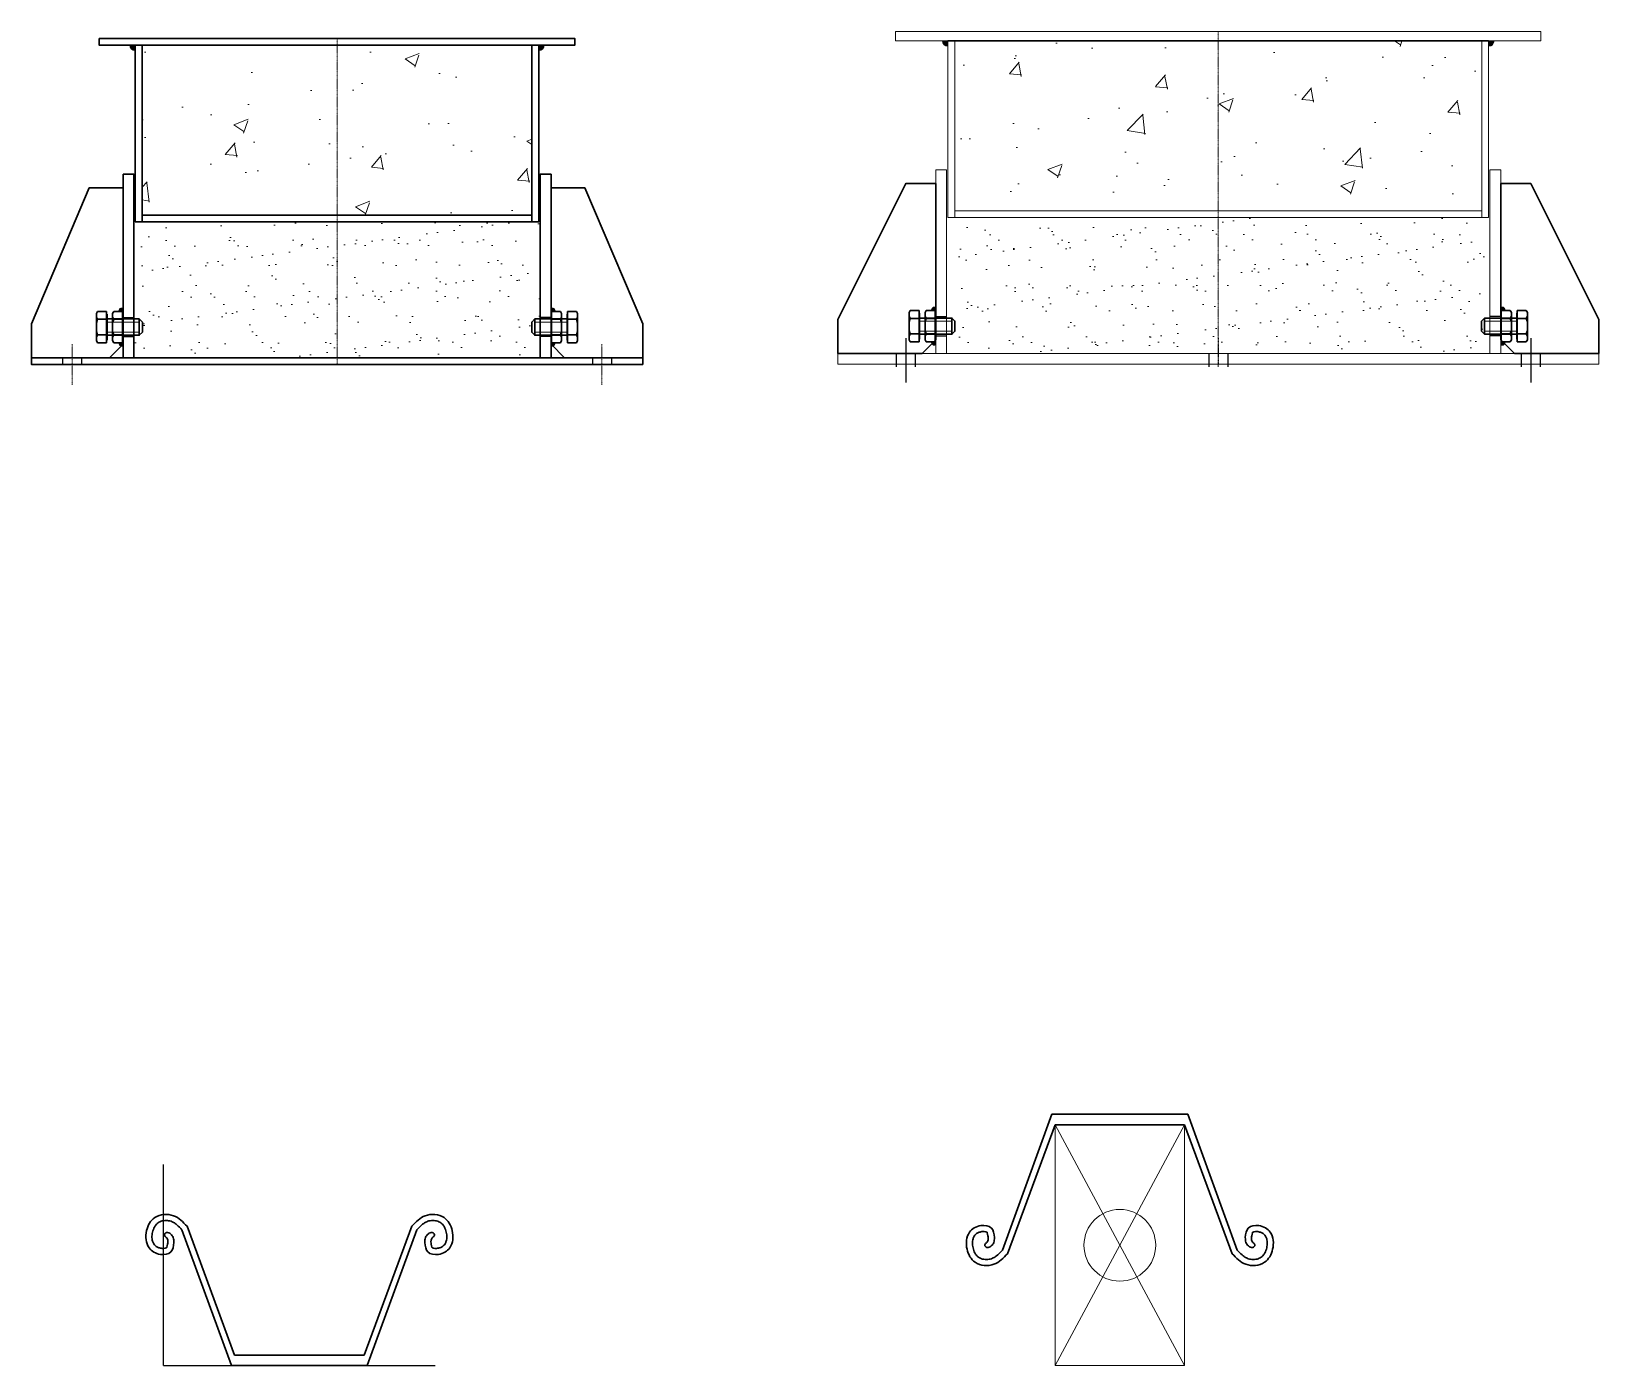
# Model space of a CAD drawing. Header units: millimetres. Extents: x 0 to 76984, y 0 to 13707.
# Drawn here: x 35180 to 37487, y 7659 to 9623 of the extents above; entities that cross this region are included whole.
import ezdxf

# ---------------------------------------------------------------- set-up
doc = ezdxf.new("R2010")
doc.units = ezdxf.units.MM
doc.linetypes.add('CENTER', pattern=[2, 1.25, -0.25, 0.25, -0.25])
doc.linetypes.add('DASHED', pattern=[0.75, 0.5, -0.25])
for name, color, linetype, lineweight in [('1粗实线', 1, 'Continuous', 30), ('3中心线', 6, 'CENTER', 18), ('4虚线', 2, 'DASHED', 18), ('5文本', 4, 'Continuous', 18), ('6标注线', 3, 'Continuous', 13), ('标注线', 3, 'Continuous', 9), ('粗实线', 1, 'Continuous', 30), ('结构线1', 1, 'Continuous', 15)]:
    doc.layers.add(name, color=color, linetype=linetype, lineweight=lineweight)

# ---------------------------------------------------------------- blocks, each defined once
blk = doc.blocks.new('φ630砂筒block')
at = {"layer": '6标注线'}
for points in [[(-297, 470), (-305, 470, 0.414214), (-297, 462)], [(297, 470), (305, 470, -0.414214), (297, 462)]]:
    blk.add_hatch(color=256, dxfattribs=at).paths.add_polyline_path(points)
h = blk.add_hatch(dxfattribs=at)
h.set_pattern_fill('AR-CONC', color=256, scale=30, style=0)
h.set_pattern_definition([(50, (-2760658.66, 712533.78), (215.178055, -18.82564), [22.5, -247.5]), (355, (-2760658.66, 712533.78), (-41.6254, 225.65764), [18, -198]), (100.4514, (-2760640.73, 712532.21), (173.552815, 206.831863), [19.122057, -210.342634]), (46.1842, (-2760658.66, 712593.78), (320.172315, -49.655704), [33.75, -371.25]), (96.6356, (-2760631.98, 712589.65), (280.39881, 292.23536), [28.683086, -315.5139]), (351.1842, (-2760658.66, 712593.78), (280.398584, 292.23558), [27, -297]), (21, (-2760628.66, 712578.78), (179.072116, -120.785667), [22.5, -247.5]), (326, (-2760628.66, 712578.78), (72.9946, 217.545014), [18, -198]), (71.4514, (-2760613.74, 712568.72), (252.066789, 96.759149), [19.122057, -210.342634]), (37.5, (-2760658.66, 712533.78), (3.6479566, 99.8681561), [0, -195.6, 0, -201, 0, -198.75]), (7.5, (-2760658.66, 712533.78), (78.9208612, 118.3235136), [0, -114.6, 0, -191.1, 0, -75.75]), (327.5, (-2760725.56, 712533.78), (160.1467309, -6.7664615), [0, -75, 0, -234, 0, -310.5]), (317.5, (-2760755.56, 712533.78), (174.955851, 30.031495), [0, -97.5, 0, -155.4, 0, -220.5])])
h.paths.add_polyline_path([(287, 220), (287, 470), (-287, 470), (-287, 220)])
h = blk.add_hatch(dxfattribs=at)
h.set_pattern_fill('AR-SAND', color=256, scale=30, style=0)
h.set_pattern_definition([(37.5, (-2760658.66, 712533.783), (-1.88980074, 57.8047131), [0, -45.6, 0, -51, 0, -48.75]), (7.5, (-2760658.66, 712533.78), (53.0933012, 84.664382), [0, -24.6, 0, -41.1, 0, -15.75]), (327.5, (-2760695.56, 712533.783), (93.42425585, 0.1697716), [0, -15, 0, -54, 0, -70.5]), (317.5, (-2760695.56, 712533.78), (90.1837981, 26.330267), [0, -7.5, 0, -35.4, 0, -40.5])])
h.paths.add_polyline_path([(299, 10), (299, 210), (-299, 210), (-299, 10)])
h = blk.add_hatch(color=256, dxfattribs=at)
h.dxf.hatch_style = 1
h.paths.add_polyline_path([(-315, 82.7), (-315, 78), (-321, 78, -0.613041)])
h = blk.add_hatch(color=256, dxfattribs=at)
h.dxf.hatch_style = 1
h.paths.add_polyline_path([(315, 82.7), (315, 78), (321, 78, 0.613041)])
h = blk.add_hatch(color=256, dxfattribs=at)
h.dxf.hatch_style = 1
h.paths.add_polyline_path([(-315, 27.3), (-315, 32), (-321, 32, 0.613041)])
h = blk.add_hatch(color=256, dxfattribs=at)
h.dxf.hatch_style = 1
h.paths.add_polyline_path([(315, 27.3), (315, 32), (321, 32, -0.613041)])
at = {"layer": '1粗实线', "ltscale": 5}
for p, q in [((-287, 220), (287, 220)), ((-287, 210), (287, 210))]:
    blk.add_line(p, q, dxfattribs=at)
at = {"layer": '1粗实线', "ltscale": 2}
for p, q in [((-354.2, 74.9), (-352.4, 78)), ((-354.2, 35.1), (-354.2, 74.9)), ((-354.2, 69.6), (-352.4, 66.5)), ((-352.4, 78), (-339.2, 78)), ((-339.2, 32), (-339.2, 78)), ((-330.6, 74.9), (-328.8, 78)), ((-330.6, 35.1), (-330.6, 74.9)), ((-330.6, 69.6), (-328.8, 66.5)), ((-328.8, 78), (-315.6, 78)), ((-315.6, 32), (-315.6, 78)), ((328.8, 78), (315.6, 78)), ((315.6, 32), (315.6, 78)), ((330.6, 74.9), (328.8, 78)), ((330.6, 69.6), (328.8, 66.5)), ((330.6, 35.1), (330.6, 74.9)), ((352.4, 78), (339.2, 78)), ((339.2, 32), (339.2, 78)), ((354.2, 74.9), (352.4, 78)), ((354.2, 69.6), (352.4, 66.5)), ((354.2, 35.1), (354.2, 74.9)), ((-354.2, 61.4), (-352.4, 66.5)), ((-354.2, 48.6), (-352.4, 43.5)), ((-352.4, 66.5), (-339.2, 66.5)), ((-330.6, 61.4), (-328.8, 66.5)), ((-330.6, 48.6), (-328.8, 43.5)), ((-328.8, 66.5), (-315.6, 66.5)), ((328.8, 66.5), (315.6, 66.5)), ((330.6, 61.4), (328.8, 66.5)), ((330.6, 48.6), (328.8, 43.5)), ((352.4, 66.5), (339.2, 66.5)), ((354.2, 61.4), (352.4, 66.5)), ((354.2, 48.6), (352.4, 43.5)), ((-354.2, 40.4), (-352.4, 43.5)), ((-354.2, 35.1), (-352.4, 32)), ((-352.4, 43.5), (-339.2, 43.5)), ((-352.4, 32), (-339.2, 32)), ((-330.6, 40.4), (-328.8, 43.5)), ((-330.6, 35.1), (-328.8, 32)), ((-328.8, 43.5), (-315.6, 43.5)), ((-328.8, 32), (-315.6, 32)), ((328.8, 43.5), (315.6, 43.5)), ((328.8, 32), (315.6, 32)), ((330.6, 40.4), (328.8, 43.5)), ((330.6, 35.1), (328.8, 32)), ((352.4, 43.5), (339.2, 43.5)), ((352.4, 32), (339.2, 32)), ((354.2, 40.4), (352.4, 43.5)), ((354.2, 35.1), (352.4, 32))]:
    blk.add_line(p, q, dxfattribs=at)
at = {"layer": '1粗实线'}
for p, q in [((-315, 30), (-335, 10)), ((315, 30), (335, 10))]:
    blk.add_line(p, q, dxfattribs=at)
at = {"layer": '1粗实线', "ltscale": 5}
for points in [[(-350, 480), (350, 480), (350, 470), (-350, 470)], [(-297, 470), (-287, 470), (-287, 210), (-297, 210)], [(297, 470), (287, 470), (287, 210), (297, 210)], [(-315, 280), (-299, 280), (-299, 10), (-315, 10)], [(315, 280), (299, 280), (299, 10), (315, 10)], [(-450, 10), (450, 10), (450, 0), (-450, 0)]]:
    blk.add_lwpolyline(points, close=True, dxfattribs=at)
for points in [[(-315, 260), (-365, 260), (-450, 60), (-450, 10)], [(315, 260), (365, 260), (450, 60), (450, 10)]]:
    blk.add_lwpolyline(points, dxfattribs=at)
at = {"layer": '1粗实线', "ltscale": 2}
for points in [[(-338.6, 74), (-339.2, 74), (-339.2, 36), (-338.6, 36)], [(-315, 74), (-315.6, 74), (-315.6, 36), (-315, 36)], [(315, 74), (315.6, 74), (315.6, 36), (315, 36)], [(338.6, 74), (339.2, 74), (339.2, 36), (338.6, 36)], [(-338.6, 43), (-291.1, 43), (-291.1, 67), (-338.6, 67)], [(-338.6, 43), (-338.6, 67), (-338.6, 67), (-338.6, 43)], [(-315, 43), (-315, 67), (-315, 67), (-315, 43)], [(338.6, 43), (291.1, 43), (291.1, 67), (338.6, 67)], [(315, 43), (315, 67), (315, 67), (315, 43)], [(338.6, 43), (338.6, 67), (338.6, 67), (338.6, 43)]]:
    blk.add_lwpolyline(points, close=True, dxfattribs=at)
for points in [[(-291.1, 43), (-286.6, 47.5), (-286.6, 62.5), (-291.1, 67)], [(291.1, 43), (286.6, 47.5), (286.6, 62.5), (291.1, 67)]]:
    blk.add_lwpolyline(points, dxfattribs=at)
at = {"layer": '3中心线'}
for p, q in [((0, 480), (0, 0)), ((0, 480), (0, 0)), ((-390, 30), (-390, -30)), ((390, 30), (390, -30))]:
    blk.add_line(p, q, dxfattribs=at)
at = {"layer": '4虚线'}
for p, q in [((-291.1, 62.5), (-338.6, 62.5)), ((-291.1, 47.5), (-338.6, 47.5)), ((291.1, 62.5), (338.6, 62.5)), ((291.1, 47.5), (338.6, 47.5))]:
    blk.add_line(p, q, dxfattribs=at)
at = {"layer": '4虚线', "lineweight": -3}
for p, q in [((-315, 69), (-299, 69)), ((315, 69), (299, 69)), ((-315, 41), (-299, 41)), ((315, 41), (299, 41)), ((-404, 10), (-404, 0)), ((-376, 10), (-376, 0)), ((376, 10), (376, 0)), ((404, 10), (404, 0))]:
    blk.add_line(p, q, dxfattribs=at)
at = {"layer": '6标注线'}
for centre, radius, start, end in [((-297, 470), 8, 180, 270), ((297, 470), 8, 270, 0), ((-316.8, 78.8), 4.27, 64.9826, 191.0225), ((316.8, 78.8), 4.27, 348.9775, 115.0174), ((-316.8, 31.2), 4.27, 168.9775, 295.0174), ((316.8, 31.2), 4.27, 244.9826, 11.0225)]:
    blk.add_arc(centre, radius, start, end, dxfattribs=at)
blk = doc.blocks.new('φ820砂筒block')
at = {"layer": '6标注线'}
for points in [[(-398, 476), (-406, 476, 0.414214), (-398, 468)], [(398, 476), (406, 476, -0.414214), (398, 468)]]:
    blk.add_hatch(color=256, dxfattribs=at).paths.add_polyline_path(points)
h = blk.add_hatch(dxfattribs=at)
h.set_pattern_fill('AR-CONC', color=256, scale=30, style=0)
h.set_pattern_definition([(50, (-2760753.66, 712539.78), (215.178055, -18.82564), [22.5, -247.5]), (355, (-2760753.66, 712539.78), (-41.6254, 225.65764), [18, -198]), (100.4514, (-2760735.73, 712538.21), (173.552815, 206.831863), [19.122057, -210.342634]), (46.1842, (-2760753.66, 712599.78), (320.172315, -49.655704), [33.75, -371.25]), (96.6356, (-2760726.98, 712595.65), (280.39881, 292.23536), [28.683086, -315.5139]), (351.1842, (-2760753.66, 712599.78), (280.398584, 292.23558), [27, -297]), (21, (-2760723.66, 712584.78), (179.072116, -120.785667), [22.5, -247.5]), (326, (-2760723.66, 712584.78), (72.9946, 217.545014), [18, -198]), (71.4514, (-2760708.74, 712574.72), (252.066789, 96.759149), [19.122057, -210.342634]), (37.5, (-2760753.66, 712539.78), (3.6479566, 99.8681561), [0, -195.6, 0, -201, 0, -198.75]), (7.5, (-2760753.66, 712539.78), (78.9208612, 118.3235136), [0, -114.6, 0, -191.1, 0, -75.75]), (327.5, (-2760820.56, 712539.78), (160.1467309, -6.7664615), [0, -75, 0, -234, 0, -310.5]), (317.5, (-2760850.56, 712539.78), (174.955851, 30.031495), [0, -97.5, 0, -155.4, 0, -220.5])])
h.paths.add_polyline_path([(384, 241), (384, 476), (-384, 476), (-384, 241)])
h = blk.add_hatch(dxfattribs=at)
h.set_pattern_fill('AR-SAND', color=256, scale=30, style=0)
h.set_pattern_definition([(37.5, (-2760753.66, 712539.783), (-1.88980074, 57.8047131), [0, -45.6, 0, -51, 0, -48.75]), (7.5, (-2760753.66, 712539.78), (53.0933012, 84.664382), [0, -24.6, 0, -41.1, 0, -15.75]), (327.5, (-2760790.56, 712539.783), (93.42425585, 0.1697716), [0, -15, 0, -54, 0, -70.5]), (317.5, (-2760790.56, 712539.78), (90.1837981, 26.330267), [0, -7.5, 0, -35.4, 0, -40.5])])
h.paths.add_polyline_path([(392, 16), (392, 216), (-392, 216), (-392, 16)])
h = blk.add_hatch(color=256, dxfattribs=at)
h.dxf.hatch_style = 1
h.paths.add_polyline_path([(-416, 83.7), (-416, 79), (-422, 79, -0.613041)])
h = blk.add_hatch(color=256, dxfattribs=at)
h.dxf.hatch_style = 1
h.paths.add_polyline_path([(416, 83.7), (416, 79), (422, 79, 0.613041)])
h = blk.add_hatch(color=256, dxfattribs=at)
h.dxf.hatch_style = 1
h.paths.add_polyline_path([(-416, 28.3), (-416, 33), (-422, 33, 0.613041)])
h = blk.add_hatch(color=256, dxfattribs=at)
h.dxf.hatch_style = 1
h.paths.add_polyline_path([(416, 28.3), (416, 33), (422, 33, -0.613041)])
at = {"layer": '1粗实线', "ltscale": 2}
for p, q in [((-455.2, 75.9), (-453.4, 79)), ((-455.2, 36.1), (-455.2, 75.9)), ((-455.2, 70.6), (-453.4, 67.5)), ((-453.4, 79), (-440.2, 79)), ((-440.2, 33), (-440.2, 79)), ((-431.6, 75.9), (-429.8, 79)), ((-431.6, 36.1), (-431.6, 75.9)), ((-431.6, 70.6), (-429.8, 67.5)), ((-429.8, 79), (-416.6, 79)), ((-416.6, 33), (-416.6, 79)), ((429.8, 79), (416.6, 79)), ((416.6, 33), (416.6, 79)), ((431.6, 75.9), (429.8, 79)), ((431.6, 70.6), (429.8, 67.5)), ((431.6, 36.1), (431.6, 75.9)), ((453.4, 79), (440.2, 79)), ((440.2, 33), (440.2, 79)), ((455.2, 75.9), (453.4, 79)), ((455.2, 70.6), (453.4, 67.5)), ((455.2, 36.1), (455.2, 75.9)), ((-455.2, 62.4), (-453.4, 67.5)), ((-455.2, 49.6), (-453.4, 44.5)), ((-453.4, 67.5), (-440.2, 67.5)), ((-431.6, 62.4), (-429.8, 67.5)), ((-431.6, 49.6), (-429.8, 44.5)), ((-429.8, 67.5), (-416.6, 67.5)), ((429.8, 67.5), (416.6, 67.5)), ((431.6, 62.4), (429.8, 67.5)), ((431.6, 49.6), (429.8, 44.5)), ((453.4, 67.5), (440.2, 67.5)), ((455.2, 62.4), (453.4, 67.5)), ((455.2, 49.6), (453.4, 44.5)), ((-455.2, 41.4), (-453.4, 44.5)), ((-455.2, 36.1), (-453.4, 33)), ((-453.4, 44.5), (-440.2, 44.5)), ((-453.4, 33), (-440.2, 33)), ((-431.6, 41.4), (-429.8, 44.5)), ((-431.6, 36.1), (-429.8, 33)), ((-429.8, 44.5), (-416.6, 44.5)), ((-429.8, 33), (-416.6, 33)), ((429.8, 44.5), (416.6, 44.5)), ((429.8, 33), (416.6, 33)), ((431.6, 41.4), (429.8, 44.5)), ((431.6, 36.1), (429.8, 33)), ((453.4, 44.5), (440.2, 44.5)), ((453.4, 33), (440.2, 33)), ((455.2, 41.4), (453.4, 44.5)), ((455.2, 36.1), (453.4, 33))]:
    blk.add_line(p, q, dxfattribs=at)
for points in [[(-439.6, 75), (-440.2, 75), (-440.2, 37), (-439.6, 37)], [(-416, 75), (-416.6, 75), (-416.6, 37), (-416, 37)], [(416, 75), (416.6, 75), (416.6, 37), (416, 37)], [(439.6, 75), (440.2, 75), (440.2, 37), (439.6, 37)], [(-439.6, 44), (-392.1, 44), (-392.1, 68), (-439.6, 68)], [(-439.6, 44), (-439.6, 68), (-439.6, 68), (-439.6, 44)], [(-416, 44), (-416, 68), (-416, 68), (-416, 44)], [(439.6, 44), (392.1, 44), (392.1, 68), (439.6, 68)], [(416, 44), (416, 68), (416, 68), (416, 44)], [(439.6, 44), (439.6, 68), (439.6, 68), (439.6, 44)]]:
    blk.add_lwpolyline(points, close=True, dxfattribs=at)
for points in [[(-392.1, 44), (-387.6, 48.5), (-387.6, 63.5), (-392.1, 68)], [(392.1, 44), (387.6, 48.5), (387.6, 63.5), (392.1, 68)]]:
    blk.add_lwpolyline(points, dxfattribs=at)
at = {"layer": '3中心线'}
blk.add_line((0, 490), (0, -4), dxfattribs=at)
at = {"layer": '3中心线', "lineweight": -3}
blk.add_line((0, 38.1), (0, 0), dxfattribs=at)
at = {"layer": '4虚线', "lineweight": -3}
for p, q in [((-416, 70), (-400, 70)), ((-416, 70), (-400, 70)), ((416, 70), (400, 70)), ((416, 70), (400, 70)), ((416, 70), (400, 70)), ((-416, 42), (-400, 42)), ((-416, 42), (-400, 42)), ((416, 42), (400, 42)), ((416, 42), (400, 42)), ((416, 42), (400, 42)), ((-474, 16), (-474, -4)), ((-446, 16), (-446, -4)), ((-14, 16), (-14, -4)), ((14, 16), (14, -4)), ((446, 16), (446, -4)), ((474, 16), (474, -4))]:
    blk.add_line(p, q, dxfattribs=at)
at = {"layer": '4虚线'}
for p, q in [((-392.1, 63.5), (-439.6, 63.5)), ((-392.1, 48.5), (-439.6, 48.5)), ((392.1, 63.5), (439.6, 63.5)), ((392.1, 48.5), (439.6, 48.5))]:
    blk.add_line(p, q, dxfattribs=at)
at = {"layer": '6标注线'}
for centre, radius, start, end in [((-398, 476), 8, 180, 270), ((398, 476), 8, 270, 0), ((-417.8, 79.8), 4.27, 64.9826, 191.0225), ((417.8, 79.8), 4.27, 348.9775, 115.0174), ((-417.8, 32.2), 4.27, 168.9775, 295.0174), ((417.8, 32.2), 4.27, 244.9826, 11.0225)]:
    blk.add_arc(centre, radius, start, end, dxfattribs=at)
at = {"layer": '标注线', "lineweight": -3}
for p, q in [((-460, 38.1), (-460, -26.8)), ((460, 38.1), (460, -26.8))]:
    blk.add_line(p, q, dxfattribs=at)
at = {"layer": '粗实线'}
for points in [[(-398, 476), (398, 476), (398, 476), (-398, 476)], [(-416, 36), (-436, 16), (-560, 16), (-560, 66), (-460, 266), (-416, 266)], [(416, 36), (436, 16), (560, 16), (560, 66), (460, 266), (416, 266)]]:
    blk.add_lwpolyline(points, close=True, dxfattribs=at)
at = {"layer": '结构线1'}
for p, q in [((-388, 226), (388, 226)), ((-388, 216), (388, 216))]:
    blk.add_line(p, q, dxfattribs=at)
at = {"layer": '结构线1', "ltscale": 5}
for points in [[(-475, 490), (475, 490), (475, 476), (-475, 476)], [(-398, 476), (-388, 476), (-388, 216), (-398, 216)], [(398, 476), (388, 476), (388, 216), (398, 216)], [(-416, 286), (-400, 286), (-400, 16), (-416, 16)], [(416, 286), (400, 286), (400, 16), (416, 16)], [(-560, 16), (560, 16), (560, 0), (-560, 0)]]:
    blk.add_lwpolyline(points, close=True, dxfattribs=at)
blk = doc.blocks.new('拉森Ⅳ钢板桩平面图块1')
at = {"layer": '粗实线'}
for p, q in [((-172.9, 15), (-100, -185)), ((-165.4, 20.2), (-95.3, -169.5)), ((165.4, 20.2), (95.3, -169.5)), ((172.9, 15), (100, -185)), ((-95.3, -169.5), (0, -169.5)), ((95.3, -169.5), (0, -169.5)), ((-100, -185), (100, -185))]:
    blk.add_line(p, q, dxfattribs=at)
for points, knots in [([(-165.4, 20.2), (-171.4, 26.5), (-183.9, 39.8), (-214.4, 37.4), (-227.6, 13.5), (-225.7, -12), (-206.6, -23.1), (-186.7, -20.2), (-185.3, -9), (-184.7, -3.6)], [0, 0, 0, 0, 2.242622, 4.721771, 6.72657, 8.989692, 10.710969, 12.12932, 13.433976, 13.433976, 13.433976, 13.433976]), ([(-172.9, 15), (-174.2, 16.4), (-175.4, 17.7), (-178.8, 21), (-180.9, 22.9), (-184.5, 25.4), (-185.9, 26.3), (-188.5, 27.4), (-189.5, 27.7), (-191.9, 28.3), (-193.1, 28.5), (-196.9, 28.8), (-199.6, 28.6), (-204.3, 27.4), (-206.4, 26.5), (-209.8, 24.2), (-211.2, 22.6), (-213.8, 18.7), (-214.9, 16.3), (-216.4, 11.1), (-216.9, 8.3), (-217.1, 2.9), (-216.8, 0.4), (-215.7, -3.2), (-215.2, -4.5), (-213.9, -6.6), (-213.2, -7.5), (-211.4, -9.1), (-210.3, -9.9), (-207.7, -11.2), (-206.2, -11.7), (-202.9, -12.4), (-201.1, -12.5), (-198, -12.3), (-196.7, -11.9), (-195.7, -11.5), (-195.6, -11.3), (-195.5, -11.3), (-195.5, -11.3), (-195.3, -11), (-195.2, -10.7), (-194.8, -9.6), (-194.4, -8.1), (-194, -5.1), (-193.8, -3.9), (-193.7, -2.5)], [0.116103, 0.116103, 0.116103, 0.116103, 0.606377, 0.606377, 1.48391, 1.48391, 2.104361, 2.104361, 2.544699, 2.544699, 2.985038, 2.985038, 3.865715, 3.865715, 4.746392, 4.746392, 5.627069, 5.627069, 6.507746, 6.507746, 7.388423, 7.388423, 8.2691, 8.2691, 8.860181, 8.860181, 9.404787, 9.404787, 9.949392, 9.949392, 10.568114, 10.568114, 11.175162, 11.175162, 11.78221, 11.78221, 12.096439, 12.096439, 12.332761, 12.332761, 12.569083, 12.569083, 13.107657, 13.107657, 13.433976, 13.433976, 13.433976, 13.433976]), ([(165.4, 20.2), (171.4, 26.5), (183.9, 39.8), (214.4, 37.4), (227.6, 13.5), (225.7, -12), (206.6, -23.1), (186.7, -20.2), (185.3, -9), (184.7, -3.6)], [0, 0, 0, 0, 2.242622, 4.721771, 6.72657, 8.989692, 10.710969, 12.12932, 13.433976, 13.433976, 13.433976, 13.433976]), ([(172.9, 15), (174.2, 16.4), (175.4, 17.7), (178.8, 21), (180.9, 22.9), (184.5, 25.4), (185.9, 26.3), (188.5, 27.4), (189.5, 27.7), (191.9, 28.3), (193.1, 28.5), (196.9, 28.8), (199.6, 28.6), (204.3, 27.4), (206.4, 26.5), (209.8, 24.2), (211.2, 22.6), (213.8, 18.7), (214.9, 16.3), (216.4, 11.1), (216.9, 8.3), (217.1, 2.9), (216.8, 0.4), (215.7, -3.2), (215.2, -4.5), (213.9, -6.6), (213.2, -7.5), (211.4, -9.1), (210.3, -9.9), (207.7, -11.2), (206.2, -11.7), (202.9, -12.4), (201.1, -12.5), (198, -12.3), (196.7, -11.9), (195.7, -11.5), (195.6, -11.3), (195.5, -11.3), (195.5, -11.3), (195.3, -11), (195.2, -10.7), (194.8, -9.6), (194.4, -8.1), (194, -5.1), (193.8, -3.9), (193.7, -2.5)], [0.116103, 0.116103, 0.116103, 0.116103, 0.606377, 0.606377, 1.48391, 1.48391, 2.104361, 2.104361, 2.544699, 2.544699, 2.985038, 2.985038, 3.865715, 3.865715, 4.746392, 4.746392, 5.627069, 5.627069, 6.507746, 6.507746, 7.388423, 7.388423, 8.2691, 8.2691, 8.860181, 8.860181, 9.404787, 9.404787, 9.949392, 9.949392, 10.568114, 10.568114, 11.175162, 11.175162, 11.78221, 11.78221, 12.096439, 12.096439, 12.332761, 12.332761, 12.569083, 12.569083, 13.107657, 13.107657, 13.433976, 13.433976, 13.433976, 13.433976]), ([(-184.7, -3.6), (-184.8, -1.1), (-184.8, 3.6), (-189, 9.1), (-194.9, 12.6), (-200.2, 8), (-196.9, 4.3), (-193.7, 1.7), (-193.7, -1.1), (-193.7, -2.5)], [0, 0, 0, 0, 0.642602, 1.210021, 1.806545, 2.212154, 2.559164, 2.921575, 3.276797, 3.276797, 3.276797, 3.276797]), ([(184.7, -3.6), (184.8, -1.1), (184.8, 3.6), (189, 9.1), (194.9, 12.6), (200.2, 8), (196.9, 4.3), (193.7, 1.7), (193.7, -1.1), (193.7, -2.5)], [0, 0, 0, 0, 0.642602, 1.210021, 1.806545, 2.212154, 2.559164, 2.921575, 3.276797, 3.276797, 3.276797, 3.276797])]:
    blk.add_open_spline(points, degree=3, knots=knots, dxfattribs=at)
blk = doc.blocks.new('拉森Ⅳ钢板桩平面图块2')
at = {"layer": '5文本'}
for p, q in [((-95.3, -185), (95.3, 169.5)), ((-95.3, 169.5), (95.3, -185))]:
    blk.add_line(p, q, dxfattribs=at)
blk.add_lwpolyline([(-95.3, -185), (95.3, -185), (95.3, 169.5), (-95.3, 169.5)], close=True, dxfattribs=at)
blk.add_circle((0, -7.8), 52.8, dxfattribs=at)
at = {"layer": '粗实线'}
for p, q in [((-172.9, -15), (-100, 185)), ((100, 185), (-100, 185)), ((172.9, -15), (100, 185)), ((-165.4, -20.2), (-95.3, 169.5)), ((-95.3, 169.5), (0, 169.5)), ((95.3, 169.5), (0, 169.5)), ((165.4, -20.2), (95.3, 169.5))]:
    blk.add_line(p, q, dxfattribs=at)
for points, knots in [([(-165.4, -20.2), (-171.4, -26.5), (-183.9, -39.8), (-214.4, -37.4), (-227.6, -13.5), (-225.7, 12), (-206.6, 23.1), (-186.7, 20.2), (-185.3, 9), (-184.7, 3.6)], [0, 0, 0, 0, 2.242622, 4.721771, 6.72657, 8.989692, 10.710969, 12.12932, 13.433976, 13.433976, 13.433976, 13.433976]), ([(-172.9, -15), (-174.2, -16.4), (-175.4, -17.7), (-178.8, -21), (-180.9, -22.9), (-184.5, -25.4), (-185.9, -26.3), (-188.5, -27.4), (-189.5, -27.7), (-191.9, -28.3), (-193.1, -28.5), (-196.9, -28.8), (-199.6, -28.6), (-204.3, -27.4), (-206.4, -26.5), (-209.8, -24.2), (-211.2, -22.6), (-213.8, -18.7), (-214.9, -16.3), (-216.4, -11.1), (-216.9, -8.3), (-217.1, -2.9), (-216.8, -0.4), (-215.7, 3.2), (-215.2, 4.5), (-213.9, 6.6), (-213.2, 7.5), (-211.4, 9.1), (-210.3, 9.9), (-207.7, 11.2), (-206.2, 11.7), (-202.9, 12.4), (-201.1, 12.5), (-198, 12.3), (-196.7, 11.9), (-195.7, 11.5), (-195.6, 11.3), (-195.5, 11.3), (-195.5, 11.3), (-195.3, 11), (-195.2, 10.7), (-194.8, 9.6), (-194.4, 8.1), (-194, 5.1), (-193.8, 3.9), (-193.7, 2.5)], [0.116103, 0.116103, 0.116103, 0.116103, 0.606377, 0.606377, 1.48391, 1.48391, 2.104361, 2.104361, 2.544699, 2.544699, 2.985038, 2.985038, 3.865715, 3.865715, 4.746392, 4.746392, 5.627069, 5.627069, 6.507746, 6.507746, 7.388423, 7.388423, 8.2691, 8.2691, 8.860181, 8.860181, 9.404787, 9.404787, 9.949392, 9.949392, 10.568114, 10.568114, 11.175162, 11.175162, 11.78221, 11.78221, 12.096439, 12.096439, 12.332761, 12.332761, 12.569083, 12.569083, 13.107657, 13.107657, 13.433976, 13.433976, 13.433976, 13.433976]), ([(-184.7, 3.6), (-184.8, 1.1), (-184.8, -3.6), (-189, -9.1), (-194.9, -12.6), (-200.2, -8), (-196.9, -4.3), (-193.7, -1.7), (-193.7, 1.1), (-193.7, 2.5)], [0, 0, 0, 0, 0.642602, 1.210021, 1.806545, 2.212154, 2.559164, 2.921575, 3.276797, 3.276797, 3.276797, 3.276797]), ([(165.4, -20.2), (171.4, -26.5), (183.9, -39.8), (214.4, -37.4), (227.6, -13.5), (225.7, 12), (206.6, 23.1), (186.7, 20.2), (185.3, 9), (184.7, 3.6)], [0, 0, 0, 0, 2.242622, 4.721771, 6.72657, 8.989692, 10.710969, 12.12932, 13.433976, 13.433976, 13.433976, 13.433976]), ([(172.9, -15), (174.2, -16.4), (175.4, -17.7), (178.8, -21), (180.9, -22.9), (184.5, -25.4), (185.9, -26.3), (188.5, -27.4), (189.5, -27.7), (191.9, -28.3), (193.1, -28.5), (196.9, -28.8), (199.6, -28.6), (204.3, -27.4), (206.4, -26.5), (209.8, -24.2), (211.2, -22.6), (213.8, -18.7), (214.9, -16.3), (216.4, -11.1), (216.9, -8.3), (217.1, -2.9), (216.8, -0.4), (215.7, 3.2), (215.2, 4.5), (213.9, 6.6), (213.2, 7.5), (211.4, 9.1), (210.3, 9.9), (207.7, 11.2), (206.2, 11.7), (202.9, 12.4), (201.1, 12.5), (198, 12.3), (196.7, 11.9), (195.7, 11.5), (195.6, 11.3), (195.5, 11.3), (195.5, 11.3), (195.3, 11), (195.2, 10.7), (194.8, 9.6), (194.4, 8.1), (194, 5.1), (193.8, 3.9), (193.7, 2.5)], [0.116103, 0.116103, 0.116103, 0.116103, 0.606377, 0.606377, 1.48391, 1.48391, 2.104361, 2.104361, 2.544699, 2.544699, 2.985038, 2.985038, 3.865715, 3.865715, 4.746392, 4.746392, 5.627069, 5.627069, 6.507746, 6.507746, 7.388423, 7.388423, 8.2691, 8.2691, 8.860181, 8.860181, 9.404787, 9.404787, 9.949392, 9.949392, 10.568114, 10.568114, 11.175162, 11.175162, 11.78221, 11.78221, 12.096439, 12.096439, 12.332761, 12.332761, 12.569083, 12.569083, 13.107657, 13.107657, 13.433976, 13.433976, 13.433976, 13.433976]), ([(184.7, 3.6), (184.8, 1.1), (184.8, -3.6), (189, -9.1), (194.9, -12.6), (200.2, -8), (196.9, -4.3), (193.7, -1.7), (193.7, 1.1), (193.7, 2.5)], [0, 0, 0, 0, 0.642602, 1.210021, 1.806545, 2.212154, 2.559164, 2.921575, 3.276797, 3.276797, 3.276797, 3.276797])]:
    blk.add_open_spline(points, degree=3, knots=knots, dxfattribs=at)

msp = doc.modelspace()

# ---------------------------------------------------------------- linework, layer by layer
for q in [(35374.8, 7955.4), (35774.8, 7659.1)]:
    msp.add_line((35374.8, 7659.1), q)

# ---------------------------------------------------------------- block references
for name, p in [('φ820砂筒block', (36927.5, 9133.3)), ('φ630砂筒block', (35630.2, 9132.9))]:
    msp.add_blockref(name, p)
at = {"layer": '1粗实线'}
for name, p in [('拉森Ⅳ钢板桩平面图块2', (36782.6, 7844.1)), ('拉森Ⅳ钢板桩平面图块1', (35574.8, 7844.1))]:
    msp.add_blockref(name, p, dxfattribs=at)

doc.saveas('drawing.dxf')
